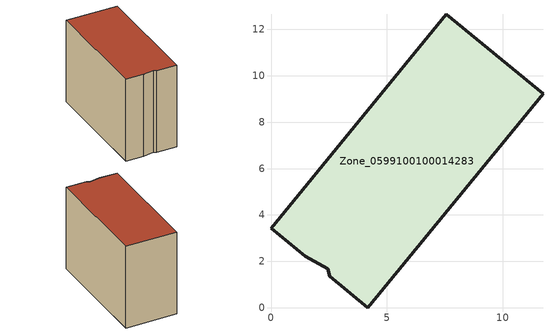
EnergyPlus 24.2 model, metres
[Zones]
Zone_0599100100014283
 floor ground (C_G): 4.18,0 2.54,1.34 2.45,1.67 1.47,2.22 0,3.42 7.57,12.65 11.74,9.22 z0
 wall outside (C_F): 1.47,2.22 2.45,1.67 2.54,1.34 4.18,0 11.74,9.22 7.57,12.65 0,3.42 1.47,2.22 z0:8.93
 roof outside (C_R): 2.54,1.34 4.18,0 11.74,9.22 7.57,12.65 0,3.42 1.47,2.22 2.45,1.67 z8.93
[BUILDING]
Pand.0599100100014283: North Axis=0; Terrain=City; Loads Convergence Tolerance Value=0.04; Temperature Convergence Tolerance Value=0.4; Solar Distribution=FullExterior; Maximum Number of Warmup Days=25; Minimum Number of Warmup Days=1
[Site:Location]
Rotterdam.The.Hague.AP_ZH_NLD Design_Conditions: Latitude=51.96; Longitude=4.45; Time Zone=1; Elevation=-4.5
[SITE:GROUNDTEMPERATURE:BUILDINGSURFACE]
18, 18, 18, 18, 18, 18, 18, 18, 18, 18, 18, 18
[MATERIAL] Thermal Absorptance=0.9; Solar Absorptance=0.7; Visible Absorptance=0.7
Name | Roughness | Thickness | Conductivity | Density | Specific Heat
G.TI.2015-2018 | MediumSmooth | 0.15 | 0.0428571 | 540 | 1210
F.TI.2015-2018 | Rough | 0.3 | 0.0666667 | 1920 | 840
R.TI.2015-2018 | MediumRough | 0.2 | 0.0333333 | 1500 | 1000
[CONSTRUCTION]
C_G: G.TI.2015-2018
C_F: F.TI.2015-2018
C_R: R.TI.2015-2018
[ZONE]
Zone_0599100100014283: Type=1; Multiplier=1; Ceiling Height=Autocalculate; Volume=Autocalculate; Floor Area=autocalculate; Part of Total Floor Area=Yes
[ZONEINFILTRATION:DESIGNFLOWRATE]
Infil_Zone_0599100100014283: Zone or ZoneList or Space or SpaceList=Zone_0599100100014283; Schedule=AlwaysOn; Design Flow Rate Calculation Method=Flow/Area; Flow Rate per Floor Area=0.0015; Constant Term Coefficient=1; Temperature Term Coefficient=0; Velocity Term Coefficient=0; Velocity Squared Term Coefficient=0
[HVACTEMPLATE:ZONE:IDEALLOADSAIRSYSTEM]
Zone_0599100100014283: Maximum Heating Supply Air Temperature=50; Minimum Cooling Supply Air Temperature=13; Maximum Heating Supply Air Humidity Ratio=0.0156; Minimum Cooling Supply Air Humidity Ratio=0.0077; Heating Limit=NoLimit; Cooling Limit=NoLimit; Dehumidification Control Type=ConstantSensibleHeatRatio; Cooling Sensible Heat Ratio=0.7; Dehumidification Setpoint=60; Humidification Control Type=None; Humidification Setpoint=30; Outdoor Air Method=None; Outdoor Air Flow Rate per Person=0.00944; Outdoor Air Flow Rate per Zone Floor Area=0; Outdoor Air Flow Rate per Zone=0; Demand Controlled Ventilation Type=None; Outdoor Air Economizer Type=NoEconomizer; Heat Recovery Type=None; Sensible Heat Recovery Effectiveness=0.7; Latent Heat Recovery Effectiveness=0.65
[ZONECONTROL:THERMOSTAT]
ThermostatControl_Zone_0599100100014283: Zone or ZoneList=Zone_0599100100014283; Control Type Schedule=DualSetpointControlType; Control 1=Thermostat_Zone_0599100100014283; Temperature Difference Between Cutout And Setpoint=0
[THERMOSTATSETPOINT:DUALSETPOINT]
Thermostat_Zone_0599100100014283: Heating Setpoint Temperature Schedule=HeatingSetpoint_Zone_0599100100014283; Cooling Setpoint Temperature Schedule=CoolingSetpoint_Zone_0599100100014283
[SCHEDULE:COMPACT]
HeatingSetpoint_Zone_0599100100014283: Through: 12/31, For: AllDays, Until: 24:00, 21
CoolingSetpoint_Zone_0599100100014283: Through: 12/31, For: AllDays, Until: 24:00, 24
DualSetpointControlType: Through: 12/31, For: AllDays, Until: 24:00, 4
AlwaysOn: Through: 12/31, For: AllDays, Until: 24:00, 1
